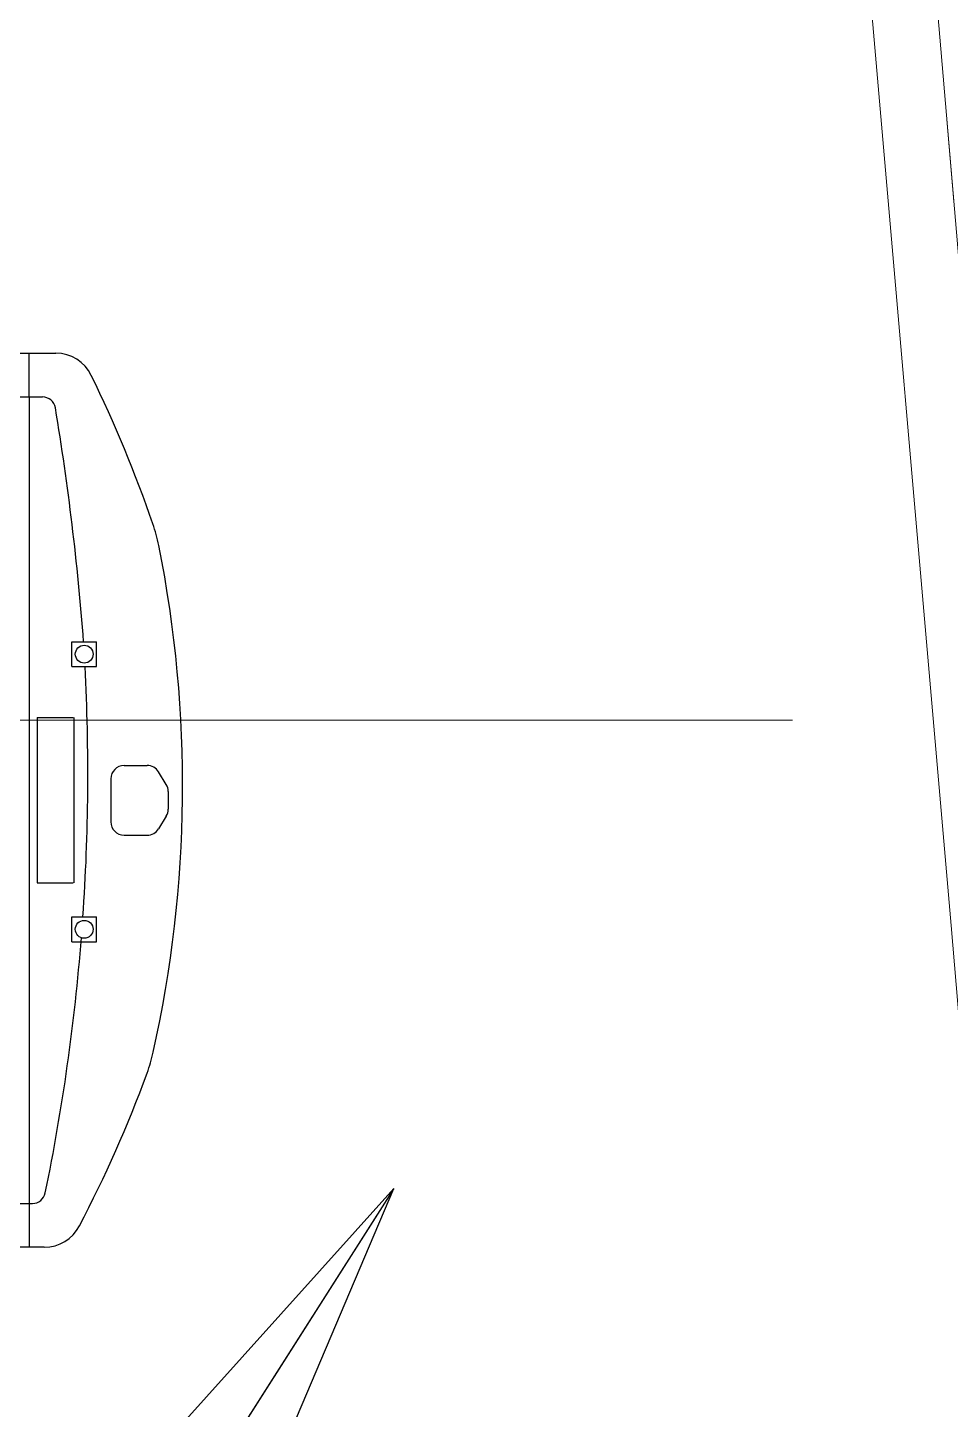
# Model space of a CAD drawing. Header units: millimetres. Extents: x -2078669 to -1085629, y -5987148 to 310365.
# Drawn here: x -1712520 to -1709721, y -1847043 to -1842853 of the extents above; entities that cross this region are included whole.
import ezdxf

# ---------------------------------------------------------------- set-up
doc = ezdxf.new("R2010")
doc.units = ezdxf.units.MM
doc.header["$LTSCALE"] = 500
doc.linetypes.add('561019', pattern=[1, 0.5, -0.5])
doc.linetypes.add('SXF_一点短鎖線', pattern=[9.25, 6, -1.5, 0.25, -1.5])
for name, color, linetype, lineweight in [('D-BGD', 7, 'Continuous', 13), ('D-BMK', 2, 'SXF_一点短鎖線', 13), ('D-BYP-STR8', 5, 'Continuous', 25), ('D-BYP-STRB', 5, 'Continuous', 25), ('D-BYP-STRC', 1, 'Continuous', 13)]:
    doc.layers.add(name, color=color, linetype=linetype, lineweight=lineweight)
doc.styles.add('MS ゴシック', font='MS Gothic.ttf')
doc.dimstyles.new('DIM-500-F', dxfattribs={"dimscale": 500, "dimtxt": 3.5, "dimasz": 2.5, "dimexe": 0, "dimexo": 2, "dimgap": 0.8, "dimtad": 1, "dimdec": 0, "dimzin": 0, "dimdsep": 46, "dimtxsty": 'MS ゴシック', "dimblk": 'OPEN', "dimcen": 0.1, "dimclrd": 256, "dimclre": 256, "dimclrt": 256, "dimaunit": 1, "dimadec": 4, "dimazin": 0, "dimtfac": 1, "dimtdec": 0, "dimtmove": 2, "dimatfit": 3, "dimldrblk": 'OPEN', "dimfxl": 1, "dimtolj": 1, "dimtzin": 0, "dimlwd": -1, "dimlwe": -1, "dimarcsym": 2})

# ---------------------------------------------------------------- blocks, each defined once
blk = doc.blocks.new('河川平面')
at = {"layer": 'D-BGD', "linetype": '561019', "flags": 128}
blk.add_lwpolyline([(1604117.6, -2801667.3), (1603658.4, -2801699.7), (1603151.7, -2800721.1), (1602566.2, -2795926.5), (1601762.5, -2787733), (1601694.7, -2787042.3), (1600827.9, -2776857.6), (1599943, -2767240.3), (1599726.8, -2764893.3), (1598788.4, -2754963.8), (1597869.7, -2742698.4), (1597776.1, -2741725.3), (1597383.6, -2737656.5), (1596955.8, -2733671.1), (1596881.2, -2732974.2), (1595027.7, -2724476.1), (1594604.9, -2722538.7), (1594888.3, -2713738.2), (1595886.8, -2682804.9), (1595508.5, -2681697.1), (1584093.8, -2681621.5), (1568919.1, -2679328.1), (1567447, -2679105.9), (1555443.7, -2676376), (1555450.8, -2676293.5), (1555495.9, -2675787.7)], dxfattribs=at)
at = {"layer": 'D-BGD', "linetype": 'Continuous', "flags": 128}
blk.add_lwpolyline([(1597383.6, -2737656.5), (1597776.1, -2741725.3), (1597869.7, -2742698.4), (1598788.4, -2754963.8), (1599726.8, -2764893.3), (1599943, -2767240.3), (1600827.9, -2776857.6), (1601694.7, -2787042.3), (1601762.5, -2787733), (1602566.2, -2795926.5), (1603151.7, -2800721.1)], dxfattribs=at)
at = {"layer": 'D-BGD', "linetype": 'Continuous', "extrusion": (0.879845, 0.091136, 0.466441), "elevation": 1326280.5}
blk.add_lwpolyline([(-2950345.8, -283885.4), (-2934237.5, -284529.8), (-2917933.7, -285106.3)], dxfattribs=at)
at = {"layer": 'D-BGD', "linetype": 'Continuous', "extrusion": (0.995578, 0.086824, 0.035859), "elevation": 1362595.2}
blk.add_lwpolyline([(-2929395.8, 318894.4), (-2912662.9, 318294.1), (-2896354.4, 317783.7)], dxfattribs=at)
blk = doc.blocks.new('_Open')
at = {"color": 0, "linetype": 'ByBlock', "lineweight": -2}
for p, q in [((-1, 0.1667), (0, 0)), ((-1, -0.1667), (0, 0)), ((0, 0), (-1, 0))]:
    blk.add_line(p, q, dxfattribs=at)
blk = doc.blocks.new('A$C45d7a2f6')
at = {"layer": 'D-BYP-STRB', "linetype": 'Continuous'}
for p, q in [((7312.6, 3011.6), (9090.4, 3011.6)), ((9010.1, 2879), (9010.1, 3011.6)), ((7944.3, 2879), (9049.8, 2879)), ((9010.1, 2879), (9010.1, 300.2)), ((9139.1, 2061.1), (9139.1, 2136.2)), ((9139.1, 2136.2), (9214.2, 2136.2)), ((9214.2, 2061.1), (9214.2, 2136.2)), ((9139.1, 2061.1), (9214.2, 2061.1)), ((9034.5, 1906.8), (9143.5, 1906.8)), ((9034.5, 1906.8), (9034.5, 1404.9)), ((9145.5, 1906.8), (9145.5, 1404.9)), ((9297.5, 1760.9), (9367.9, 1760.9)), ((9257.5, 1720.9), (9257.5, 1589.8)), ((9425.5, 1703.3), (9402.1, 1741.7)), ((9431.4, 1682.5), (9431.4, 1628.2)), ((9425.5, 1607.4), (9402.1, 1569)), ((9297.5, 1549.8), (9367.9, 1549.8)), ((9297.5, 1549.8), (9367.9, 1549.8)), ((9034.5, 1404.9), (9143.5, 1404.9)), ((9139.1, 1226.7), (9139.1, 1301.8)), ((9139.1, 1301.8), (9214.2, 1301.8)), ((9214.2, 1226.7), (9214.2, 1301.8)), ((9139.1, 1226.7), (9214.2, 1226.7)), ((7881, 432.8), (9019.5, 432.8)), ((9055.7, 300.2), (7325, 300.2))]:
    blk.add_line(p, q, dxfattribs=at)
for centre in [(9176.7, 2098.7), (9176.7, 1264.3)]:
    blk.add_circle(centre, 27, dxfattribs=at)
for centre, radius, start, end in [((9090.4, 2891.6), 120, 25.9692, 90), ((5530.6, 1157.7), 4079.6, 19.1185, 25.9692), ((9049.8, 2839), 40, 9.4708, 90), ((1268.2, 1540.8), 7929.1, 4.3062, 9.47077), ((8912.7, 2330.1), 500, 11.3263, 19.1185), ((5765.3, 1699.7), 3709.9, 347.4231, 11.3263), ((2877.3, 1734.5), 6310.5, 356.06862, 2.96663), ((9297.5, 1720.9), 40, 90, 180), ((9367.9, 1720.9), 40, 31.373, 90), ((9391.4, 1682.5), 40, 0, 31.373), ((9391.4, 1628.2), 40, 328.627, 0), ((9297.5, 1589.8), 40, 180, 270), ((9367.9, 1589.8), 40, 270, 328.627), ((2877.3, 1734.5), 6310.5, 348.39172, 355.49277), ((8898.2, 1000.7), 500, 339.8145, 347.4231), ((5694.1, 2178.7), 3913.8, 332.385, 339.8145), ((9019.5, 472.8), 40, 270, 348.3917), ((9055.7, 420.2), 120, 270, 332.385)]:
    blk.add_arc(centre, radius, start, end, dxfattribs=at)

msp = doc.modelspace()

# ---------------------------------------------------------------- linework, layer by layer
at = {"layer": 'D-BMK', "linetype": 'SXF_一点短鎖線'}
msp.add_line((-1622324.6, -1844952.7), (-1736237.2, -1844952.7), dxfattribs=at)

# ---------------------------------------------------------------- block references
at = {"layer": 'D-BGD'}
msp.add_blockref('河川平面', (-3310965.8, 938500.2), dxfattribs=at)
at = {"layer": 'D-BYP-STR8'}
msp.add_blockref('A$C45d7a2f6', (-1721524.8, -1846851.5), dxfattribs=at)

# ---------------------------------------------------------------- leaders
at = {"layer": 'D-BYP-STRC'}
msp.add_leader([(-1711409, -1846373.3), (-1725054.3, -1867790.5)], dimstyle='DIM-500-F', dxfattribs=at)

doc.saveas('drawing.dxf')
